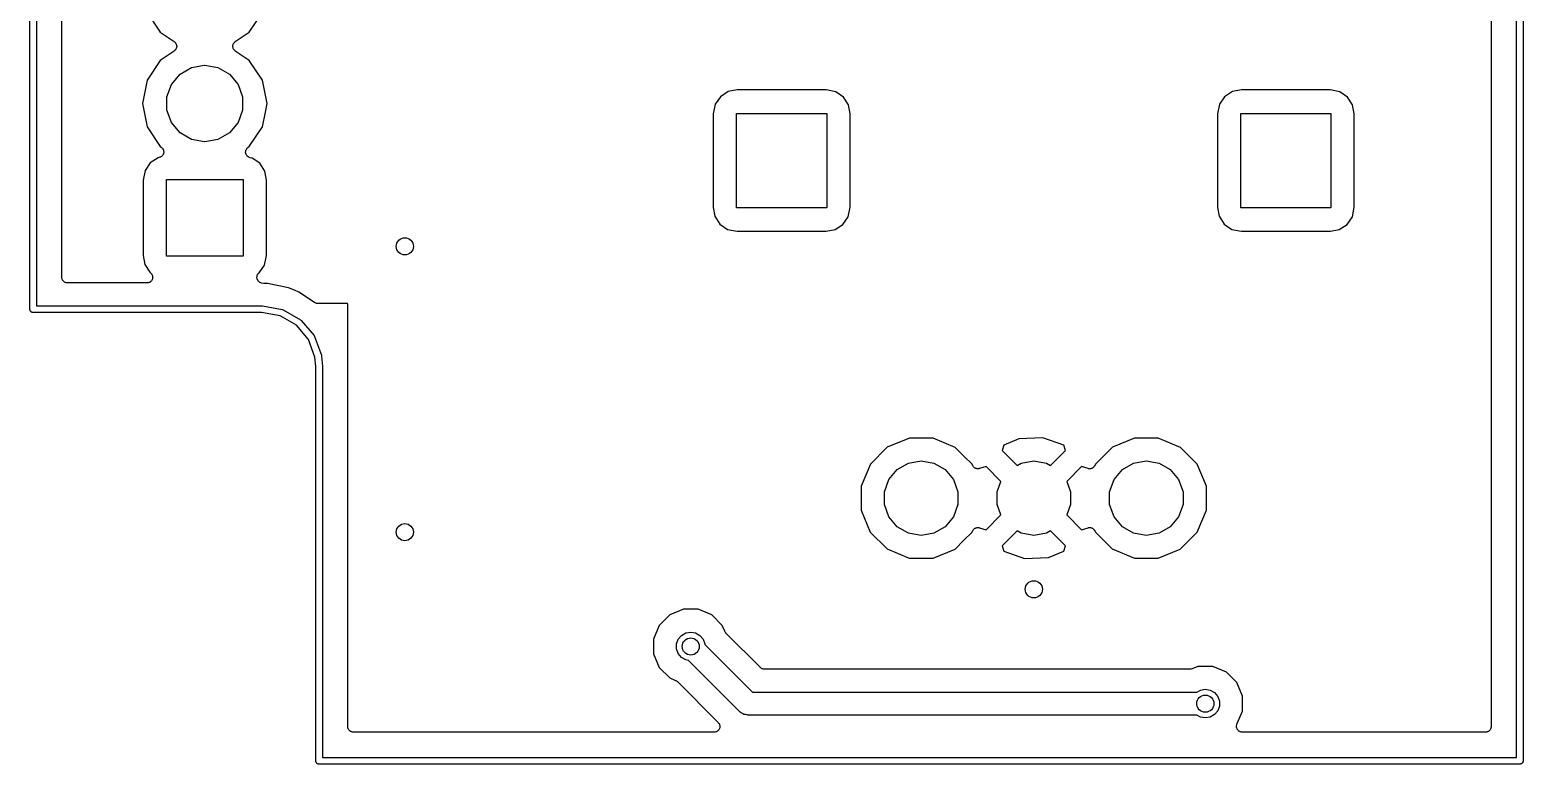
# Model space of a CAD drawing. Extents: x 109.8 to 142.9, y -87.7 to -53.3.
# Drawn here: x 109.78 to 142.95, y -87.7 to -71.39 of the extents above; entities that cross this region are included whole.
import ezdxf

# ---------------------------------------------------------------- set-up
doc = ezdxf.new("R2010")
doc.units = 0
doc.header["$MEASUREMENT"] = 0
doc.layers.add('BLACK', color=7, linetype='CONTINUOUS')

msp = doc.modelspace()

# ---------------------------------------------------------------- linework, layer by layer
at = {"layer": 'Black'}
for p, q in [((109.78, -77.597), (109.78, -53.34)), ((142.95, -53.34), (142.95, -87.63)), ((109.93, -53.415), (109.93, -77.522)), ((142.8, -87.555), (142.8, -53.415)), ((142.24, -54.102), (142.24, -86.868)), ((110.49, -76.887), (110.49, -62.015)), ((112.384, -71.0037), (112.677, -71.4435)), ((114.653, -71.4435), (114.946, -71.0037)), ((112.677, -71.4435), (112.986, -71.6494)), ((114.344, -71.6494), (114.653, -71.4435)), ((112.986, -71.8606), (112.677, -72.0665)), ((112.986, -71.6494), (112.996, -71.659)), ((112.996, -71.851), (112.986, -71.8606)), ((112.996, -71.659), (113.007, -71.6672)), ((113.007, -71.8428), (112.996, -71.851)), ((113.007, -71.6672), (113.011, -71.6741)), ((113.011, -71.8359), (113.007, -71.8428)), ((113.011, -71.6741), (113.017, -71.6799)), ((113.017, -71.8301), (113.011, -71.8359)), ((113.017, -71.6799), (113.024, -71.6923)), ((113.024, -71.8177), (113.017, -71.8301)), ((113.024, -71.6923), (113.031, -71.7039)), ((113.031, -71.8061), (113.024, -71.8177)), ((113.031, -71.7039), (113.033, -71.712)), ((113.033, -71.798), (113.031, -71.8061)), ((113.033, -71.712), (113.037, -71.7195)), ((113.037, -71.7905), (113.033, -71.798)), ((113.037, -71.7195), (113.038, -71.7332)), ((113.038, -71.7768), (113.037, -71.7905)), ((113.038, -71.7332), (113.042, -71.7467)), ((113.042, -71.7633), (113.038, -71.7768)), ((113.042, -71.7467), (113.041, -71.755)), ((113.041, -71.755), (113.042, -71.7633)), ((114.288, -71.7467), (114.292, -71.7332)), ((114.289, -71.755), (114.288, -71.7467)), ((114.288, -71.7633), (114.289, -71.755)), ((114.292, -71.7768), (114.288, -71.7633)), ((114.292, -71.7332), (114.293, -71.7195)), ((114.293, -71.7905), (114.292, -71.7768)), ((114.293, -71.7195), (114.297, -71.712)), ((114.297, -71.798), (114.293, -71.7905)), ((114.297, -71.712), (114.299, -71.7039)), ((114.299, -71.8061), (114.297, -71.798)), ((114.299, -71.7039), (114.306, -71.6923)), ((114.306, -71.8177), (114.299, -71.8061)), ((114.306, -71.6923), (114.313, -71.6799)), ((114.313, -71.8301), (114.306, -71.8177)), ((114.313, -71.6799), (114.319, -71.6741)), ((114.319, -71.8359), (114.313, -71.8301)), ((114.319, -71.6741), (114.323, -71.6672)), ((114.323, -71.8428), (114.319, -71.8359)), ((114.323, -71.6672), (114.334, -71.659)), ((114.334, -71.851), (114.323, -71.8428)), ((114.334, -71.659), (114.344, -71.6494)), ((114.344, -71.8606), (114.334, -71.851)), ((114.653, -72.0665), (114.344, -71.8606)), ((112.677, -72.0665), (112.384, -72.5063)), ((113.115, -72.3739), (113.371, -72.2263)), ((113.371, -72.2263), (113.662, -72.175)), ((113.662, -72.175), (113.668, -72.175)), ((113.668, -72.175), (113.959, -72.2263)), ((113.959, -72.2263), (114.215, -72.3739)), ((114.946, -72.5063), (114.653, -72.0665)), ((112.384, -72.5063), (112.28, -73.025)), ((112.825, -72.8774), (112.926, -72.6)), ((112.926, -72.6), (113.115, -72.3739)), ((114.215, -72.3739), (114.404, -72.6)), ((114.404, -72.6), (114.505, -72.8774)), ((115.05, -73.025), (114.946, -72.5063)), ((112.825, -73.1726), (112.825, -72.8774)), ((114.505, -72.8774), (114.505, -73.1726)), ((125.119, -72.8738), (125.003, -73.0435)), ((125.293, -72.7621), (125.119, -72.8738)), ((125.492, -72.7246), (125.293, -72.7621)), ((127.467, -72.7246), (125.492, -72.7246)), ((127.681, -72.7679), (127.467, -72.7246)), ((127.851, -72.8839), (127.681, -72.7679)), ((127.963, -73.0575), (127.851, -72.8839)), ((136.319, -72.8738), (136.203, -73.0435)), ((136.493, -72.7621), (136.319, -72.8738)), ((136.692, -72.7246), (136.493, -72.7621)), ((138.667, -72.7246), (136.692, -72.7246)), ((138.881, -72.7679), (138.667, -72.7246)), ((139.051, -72.8839), (138.881, -72.7679)), ((139.163, -73.0575), (139.051, -72.8839)), ((112.28, -73.025), (112.384, -73.5437)), ((112.926, -73.45), (112.825, -73.1726)), ((114.505, -73.1726), (114.404, -73.45)), ((114.946, -73.5437), (115.011, -73.2202)), ((115.011, -73.2202), (115.05, -73.025)), ((115.011, -73.2202), (115.011, -73.2202)), ((125.003, -73.0435), (124.96, -73.2577)), ((124.96, -73.2577), (124.96, -75.3332)), ((125.48, -75.345), (125.48, -73.245)), ((125.48, -73.245), (127.48, -73.245)), ((127.48, -73.245), (127.48, -75.345)), ((128, -73.2568), (127.963, -73.0575)), ((128, -75.3323), (128, -73.2568)), ((136.203, -73.0435), (136.16, -73.2577)), ((136.16, -73.2577), (136.16, -75.3332)), ((136.68, -75.345), (136.68, -73.245)), ((136.68, -73.245), (138.68, -73.245)), ((138.68, -73.245), (138.68, -75.345)), ((139.2, -73.2568), (139.163, -73.0575)), ((139.2, -75.3323), (139.2, -73.2568)), ((112.384, -73.5437), (112.677, -73.9835)), ((113.115, -73.6761), (112.926, -73.45)), ((114.404, -73.45), (114.215, -73.6761)), ((114.653, -73.9835), (114.946, -73.5437)), ((113.371, -73.8237), (113.115, -73.6761)), ((113.662, -73.875), (113.371, -73.8237)), ((113.668, -73.875), (113.662, -73.875)), ((113.959, -73.8237), (113.668, -73.875)), ((114.215, -73.6761), (113.959, -73.8237)), ((112.628, -74.2321), (112.454, -74.3438)), ((112.651, -74.2277), (112.628, -74.2321)), ((112.667, -74.2216), (112.651, -74.2277)), ((112.684, -74.2168), (112.667, -74.2216)), ((112.677, -73.9835), (112.698, -73.9973)), ((112.688, -74.2138), (112.684, -74.2168)), ((112.692, -74.2121), (112.688, -74.2138)), ((112.705, -74.2009), (112.692, -74.2121)), ((112.698, -73.9973), (112.71, -74.0092)), ((112.719, -74.1907), (112.705, -74.2009)), ((112.71, -74.0092), (112.724, -74.0201)), ((112.722, -74.1866), (112.719, -74.1907)), ((112.726, -74.1834), (112.722, -74.1866)), ((112.724, -74.0201), (112.726, -74.0243)), ((112.726, -74.0243), (112.73, -74.0278)), ((112.734, -74.1683), (112.726, -74.1834)), ((112.73, -74.0278), (112.737, -74.0432)), ((112.744, -74.154), (112.734, -74.1683)), ((112.737, -74.0432), (112.746, -74.058)), ((112.745, -74.1492), (112.744, -74.154)), ((112.747, -74.1449), (112.745, -74.1492)), ((112.746, -74.058), (112.747, -74.0629)), ((112.747, -74.0629), (112.749, -74.0673)), ((112.75, -74.1279), (112.747, -74.1449)), ((112.749, -74.0673), (112.751, -74.0845)), ((112.754, -74.1112), (112.75, -74.1279)), ((112.751, -74.0845), (112.754, -74.1014)), ((112.754, -74.1014), (112.754, -74.1063)), ((112.754, -74.1063), (112.754, -74.1112)), ((114.572, -74.1017), (114.576, -74.0857)), ((114.573, -74.1074), (114.572, -74.1017)), ((114.573, -74.1132), (114.573, -74.1074)), ((114.577, -74.1291), (114.573, -74.1132)), ((114.576, -74.0857), (114.578, -74.0694)), ((114.579, -74.1453), (114.577, -74.1291)), ((114.578, -74.0694), (114.58, -74.0642)), ((114.582, -74.1504), (114.579, -74.1453)), ((114.58, -74.0642), (114.581, -74.0585)), ((114.581, -74.0585), (114.59, -74.0445)), ((114.583, -74.1561), (114.582, -74.1504)), ((114.592, -74.1697), (114.583, -74.1561)), ((114.59, -74.0445), (114.597, -74.0298)), ((114.6, -74.1841), (114.592, -74.1697)), ((114.597, -74.0298), (114.601, -74.0258)), ((114.604, -74.1879), (114.6, -74.1841)), ((114.601, -74.0258), (114.604, -74.0208)), ((114.604, -74.0208), (114.617, -74.0106)), ((114.608, -74.1927), (114.604, -74.1879)), ((114.621, -74.2024), (114.608, -74.1927)), ((114.617, -74.0106), (114.629, -73.9993)), ((114.633, -74.2133), (114.621, -74.2024)), ((114.629, -73.9993), (114.653, -73.9835)), ((114.639, -74.2154), (114.633, -74.2133)), ((114.643, -74.2188), (114.639, -74.2154)), ((114.659, -74.2234), (114.643, -74.2188)), ((114.674, -74.2294), (114.659, -74.2234)), ((114.716, -74.2379), (114.674, -74.2294)), ((114.886, -74.3539), (114.716, -74.2379)), ((112.338, -74.5135), (112.295, -74.7277)), ((112.454, -74.3438), (112.338, -74.5135)), ((114.998, -74.5275), (114.886, -74.3539)), ((115.035, -74.7268), (114.998, -74.5275)), ((112.295, -74.7277), (112.295, -76.4032)), ((112.815, -76.415), (112.815, -74.715)), ((112.815, -74.715), (114.515, -74.715)), ((114.515, -74.715), (114.515, -76.415)), ((115.035, -76.4023), (115.035, -74.7268)), ((124.96, -75.3332), (124.997, -75.5325)), ((124.997, -75.5325), (125.109, -75.7061)), ((127.48, -75.345), (125.48, -75.345)), ((127.841, -75.7162), (127.957, -75.5465)), ((127.957, -75.5465), (128, -75.3323)), ((136.16, -75.3332), (136.197, -75.5325)), ((136.197, -75.5325), (136.309, -75.7061)), ((138.68, -75.345), (136.68, -75.345)), ((139.041, -75.7162), (139.157, -75.5465)), ((139.157, -75.5465), (139.2, -75.3323)), ((125.109, -75.7061), (125.279, -75.8221)), ((125.279, -75.8221), (125.493, -75.8654)), ((125.493, -75.8654), (127.468, -75.8654)), ((127.468, -75.8654), (127.667, -75.8279)), ((127.667, -75.8279), (127.841, -75.7162)), ((136.309, -75.7061), (136.479, -75.8221)), ((136.479, -75.8221), (136.693, -75.8654)), ((136.693, -75.8654), (138.668, -75.8654)), ((138.668, -75.8654), (138.867, -75.8279)), ((138.867, -75.8279), (139.041, -75.7162)), ((112.295, -76.4032), (112.332, -76.6025)), ((112.332, -76.6025), (112.444, -76.7761)), ((114.515, -76.415), (112.815, -76.415)), ((114.874, -76.7899), (114.992, -76.6165)), ((114.992, -76.6165), (115.035, -76.4023)), ((110.492, -76.8979), (110.49, -76.887)), ((110.492, -76.9091), (110.492, -76.8979)), ((110.496, -76.9195), (110.492, -76.9091)), ((110.498, -76.9304), (110.496, -76.9195)), ((110.503, -76.9401), (110.498, -76.9304)), ((110.507, -76.9505), (110.503, -76.9401)), ((110.514, -76.959), (110.507, -76.9505)), ((112.444, -76.7761), (112.453, -76.7821)), ((112.453, -76.7821), (112.457, -76.7866)), ((112.457, -76.7866), (112.463, -76.7897)), ((112.463, -76.7897), (112.473, -76.8019)), ((112.473, -76.8019), (112.484, -76.813)), ((112.491, -76.9505), (112.481, -76.9627)), ((112.484, -76.813), (112.487, -76.8187)), ((112.487, -76.8187), (112.491, -76.8235)), ((112.491, -76.8235), (112.496, -76.8384)), ((112.493, -76.9446), (112.491, -76.9505)), ((112.497, -76.9394), (112.493, -76.9446)), ((112.496, -76.8384), (112.503, -76.8527)), ((112.501, -76.924), (112.497, -76.9394)), ((112.506, -76.9091), (112.501, -76.924)), ((112.503, -76.8527), (112.504, -76.859)), ((112.504, -76.859), (112.506, -76.8649)), ((112.506, -76.8649), (112.506, -76.8808)), ((112.506, -76.8808), (112.508, -76.8966)), ((112.508, -76.8966), (112.506, -76.9027)), ((112.506, -76.9027), (112.506, -76.9091)), ((114.823, -76.8871), (114.826, -76.8698)), ((114.823, -76.8916), (114.823, -76.8871)), ((114.823, -76.896), (114.823, -76.8916)), ((114.827, -76.9133), (114.823, -76.896)), ((114.826, -76.8698), (114.828, -76.8523)), ((114.829, -76.9307), (114.827, -76.9133)), ((114.828, -76.8523), (114.83, -76.8483)), ((114.832, -76.9347), (114.829, -76.9307)), ((114.83, -76.8483), (114.831, -76.8439)), ((114.831, -76.8439), (114.84, -76.8288)), ((114.833, -76.939), (114.832, -76.9347)), ((114.842, -76.9539), (114.833, -76.939)), ((114.84, -76.8288), (114.849, -76.8131)), ((114.851, -76.9694), (114.842, -76.9539)), ((114.849, -76.8131), (114.852, -76.81)), ((114.852, -76.81), (114.854, -76.8062)), ((114.854, -76.8062), (114.868, -76.7951)), ((114.868, -76.7951), (114.874, -76.7899)), ((110.52, -76.9686), (110.514, -76.959)), ((110.528, -76.9758), (110.52, -76.9686)), ((110.535, -76.9843), (110.528, -76.9758)), ((110.545, -76.9898), (110.535, -76.9843)), ((110.553, -76.997), (110.545, -76.9898)), ((110.564, -77.0008), (110.553, -76.997)), ((110.574, -77.0063), (110.564, -77.0008)), ((110.585, -77.0083), (110.574, -77.0063)), ((110.595, -77.0121), (110.585, -77.0083)), ((110.606, -77.0121), (110.595, -77.0121)), ((110.617, -77.014), (110.606, -77.0121)), ((112.381, -77.014), (110.617, -77.014)), ((112.387, -77.0129), (112.381, -77.014)), ((112.394, -77.0134), (112.387, -77.0129)), ((112.409, -77.0091), (112.394, -77.0134)), ((112.424, -77.0063), (112.409, -77.0091)), ((112.43, -77.0032), (112.424, -77.0063)), ((112.436, -77.0015), (112.43, -77.0032)), ((112.449, -76.9922), (112.436, -77.0015)), ((112.463, -76.9843), (112.449, -76.9922)), ((112.467, -76.9794), (112.463, -76.9843)), ((112.472, -76.9758), (112.467, -76.9794)), ((112.481, -76.9627), (112.472, -76.9758)), ((114.854, -76.9724), (114.851, -76.9694)), ((114.856, -76.9761), (114.854, -76.9724)), ((114.87, -76.9868), (114.856, -76.9761)), ((114.884, -76.9985), (114.87, -76.9868)), ((114.888, -77.0001), (114.884, -76.9985)), ((114.891, -77.0028), (114.888, -77.0001)), ((114.908, -77.0081), (114.891, -77.0028)), ((114.925, -77.0145), (114.908, -77.0081)), ((114.979, -77.0252), (114.925, -77.0145)), ((114.991, -77.0255), (114.979, -77.0252)), ((115.004, -77.0276), (114.991, -77.0255)), ((115.061, -77.0276), (115.004, -77.0276)), ((115.522, -77.1194), (115.061, -77.0276)), ((115.661, -77.1767), (115.522, -77.1194)), ((115.755, -77.2159), (115.661, -77.1767)), ((115.661, -77.1767), (115.661, -77.1767)), ((116.104, -77.4486), (115.755, -77.2159)), ((109.781, -77.6035), (109.78, -77.597)), ((109.781, -77.61), (109.781, -77.6035)), ((109.783, -77.6162), (109.781, -77.61)), ((109.785, -77.6227), (109.783, -77.6162)), ((109.93, -77.522), (114.935, -77.522)), ((114.935, -77.522), (114.941, -77.5231)), ((114.941, -77.5231), (114.948, -77.5231)), ((114.948, -77.5231), (115.382, -77.5997)), ((115.382, -77.5997), (115.407, -77.6086)), ((115.407, -77.6086), (115.407, -77.6086)), ((115.407, -77.6086), (115.789, -77.8292)), ((116.118, -77.4547), (116.104, -77.4486)), ((116.131, -77.4623), (116.118, -77.4547)), ((116.138, -77.4636), (116.131, -77.4623)), ((116.144, -77.4664), (116.138, -77.4636)), ((116.159, -77.4674), (116.144, -77.4664)), ((116.174, -77.47), (116.159, -77.4674)), ((116.828, -77.47), (116.174, -77.47)), ((116.838, -77.4718), (116.828, -77.47)), ((116.84, -77.4827), (116.838, -77.4718)), ((116.84, -82.0841), (116.84, -77.4827)), ((109.788, -77.6283), (109.785, -77.6227)), ((109.79, -77.6345), (109.788, -77.6283)), ((109.794, -77.6395), (109.79, -77.6345)), ((109.798, -77.6452), (109.794, -77.6395)), ((109.803, -77.6494), (109.798, -77.6452)), ((109.807, -77.6545), (109.803, -77.6494)), ((109.812, -77.6577), (109.807, -77.6545)), ((109.817, -77.662), (109.812, -77.6577)), ((109.824, -77.6642), (109.817, -77.662)), ((109.829, -77.6675), (109.824, -77.6642)), ((109.836, -77.6686), (109.829, -77.6675)), ((109.842, -77.6709), (109.836, -77.6686)), ((109.849, -77.6709), (109.842, -77.6709)), ((109.855, -77.672), (109.849, -77.6709)), ((114.928, -77.672), (109.855, -77.672)), ((115.343, -77.7452), (114.928, -77.672)), ((115.702, -77.9525), (115.343, -77.7452)), ((115.789, -77.8292), (115.809, -77.8459)), ((115.809, -77.8459), (115.809, -77.8459)), ((115.809, -77.8459), (116.092, -78.1838)), ((115.969, -78.2701), (115.702, -77.9525)), ((116.112, -78.6628), (115.969, -78.2701)), ((116.092, -78.1838), (116.092, -78.1838)), ((116.092, -78.1838), (116.105, -78.2063)), ((116.105, -78.2063), (116.256, -78.6208)), ((116.13, -78.8703), (116.112, -78.6628)), ((116.13, -87.63), (116.13, -78.8703)), ((116.256, -78.6208), (116.258, -78.6305)), ((116.258, -78.6305), (116.26, -78.6399)), ((116.26, -78.6399), (116.28, -78.8605)), ((116.28, -78.8605), (116.279, -78.8638)), ((116.279, -78.8638), (116.28, -78.867)), ((116.28, -78.867), (116.28, -87.555)), ((129.316, -80.4618), (128.826, -80.6643)), ((129.846, -80.4622), (129.316, -80.4618)), ((130.336, -80.6656), (129.846, -80.4622)), ((131.751, -80.4758), (131.415, -80.615)), ((132.283, -80.4512), (131.751, -80.4758)), ((132.746, -80.6184), (132.283, -80.4512)), ((134.316, -80.4618), (133.826, -80.6643)), ((134.846, -80.4622), (134.316, -80.4618)), ((135.336, -80.6656), (134.846, -80.4622)), ((128.826, -80.6643), (128.451, -81.0389)), ((130.529, -80.8589), (130.336, -80.6656)), ((130.711, -81.0409), (130.529, -80.8589)), ((131.415, -80.615), (131.378, -80.7336)), ((131.378, -80.7336), (131.711, -81.0665)), ((132.449, -81.0665), (132.782, -80.7336)), ((132.782, -80.7336), (132.746, -80.6184)), ((133.826, -80.6643), (133.451, -81.0389)), ((135.711, -81.0409), (135.336, -80.6656)), ((128.451, -81.0389), (128.247, -81.5287)), ((128.863, -81.3809), (129.048, -81.1606)), ((129.048, -81.1606), (129.297, -81.0168)), ((129.297, -81.0168), (129.58, -80.9668)), ((129.58, -80.9668), (129.863, -81.0168)), ((129.863, -81.0168), (130.112, -81.1606)), ((130.112, -81.1606), (130.297, -81.3809)), ((130.72, -81.0644), (130.711, -81.0409)), ((130.723, -81.0689), (130.72, -81.0644)), ((130.725, -81.074), (130.723, -81.0689)), ((130.735, -81.0874), (130.725, -81.074)), ((130.744, -81.1016), (130.735, -81.0874)), ((130.748, -81.1049), (130.744, -81.1016)), ((130.752, -81.1092), (130.748, -81.1049)), ((130.766, -81.1183), (130.752, -81.1092)), ((130.779, -81.1285), (130.766, -81.1183)), ((130.784, -81.1301), (130.779, -81.1285)), ((130.789, -81.133), (130.784, -81.1301)), ((130.805, -81.1367), (130.789, -81.133)), ((130.821, -81.1418), (130.805, -81.1367)), ((130.826, -81.1416), (130.821, -81.1418)), ((130.832, -81.1428), (130.826, -81.1416)), ((130.848, -81.1406), (130.832, -81.1428)), ((130.865, -81.1399), (130.848, -81.1406)), ((130.87, -81.1379), (130.865, -81.1399)), ((130.875, -81.1372), (130.87, -81.1379)), ((131.019, -81.0928), (130.875, -81.1372)), ((131.348, -81.422), (131.019, -81.0928)), ((131.711, -81.0665), (131.797, -81.0168)), ((131.797, -81.0168), (132.08, -80.9668)), ((132.08, -80.9668), (132.363, -81.0168)), ((132.363, -81.0168), (132.449, -81.0665)), ((133.141, -81.0928), (132.812, -81.422)), ((133.285, -81.1373), (133.141, -81.0928)), ((133.29, -81.138), (133.285, -81.1373)), ((133.295, -81.14), (133.29, -81.138)), ((133.312, -81.1407), (133.295, -81.14)), ((133.329, -81.1429), (133.312, -81.1407)), ((133.334, -81.1417), (133.329, -81.1429)), ((133.339, -81.142), (133.334, -81.1417)), ((133.355, -81.1369), (133.339, -81.142)), ((133.372, -81.1331), (133.355, -81.1369)), ((133.376, -81.1303), (133.372, -81.1331)), ((133.381, -81.1287), (133.376, -81.1303)), ((133.395, -81.1184), (133.381, -81.1287)), ((133.409, -81.1093), (133.395, -81.1184)), ((133.412, -81.1051), (133.409, -81.1093)), ((133.416, -81.1019), (133.412, -81.1051)), ((133.425, -81.0876), (133.416, -81.1019)), ((133.436, -81.0742), (133.425, -81.0876)), ((133.437, -81.0692), (133.436, -81.0742)), ((133.44, -81.0647), (133.437, -81.0692)), ((133.451, -81.0389), (133.44, -81.0647)), ((133.863, -81.3809), (134.048, -81.1606)), ((134.048, -81.1606), (134.297, -81.0168)), ((134.297, -81.0168), (134.58, -80.9668)), ((134.58, -80.9668), (134.863, -81.0168)), ((134.863, -81.0168), (135.112, -81.1606)), ((135.112, -81.1606), (135.297, -81.3809)), ((135.913, -81.531), (135.711, -81.0409)), ((128.247, -81.5287), (128.247, -82.059)), ((128.764, -81.6512), (128.863, -81.3809)), ((130.297, -81.3809), (130.396, -81.6512)), ((131.264, -81.6512), (131.348, -81.422)), ((132.812, -81.422), (132.896, -81.6512)), ((133.764, -81.6512), (133.863, -81.3809)), ((135.297, -81.3809), (135.396, -81.6512)), ((135.913, -82.0613), (135.913, -81.531)), ((128.764, -81.9388), (128.764, -81.6512)), ((130.396, -81.6512), (130.396, -81.9388)), ((131.264, -81.9388), (131.264, -81.6512)), ((132.896, -81.6512), (132.896, -81.9388)), ((133.764, -81.9388), (133.764, -81.6512)), ((135.396, -81.6512), (135.396, -81.9388)), ((116.84, -86.868), (116.84, -82.0841)), ((128.247, -82.059), (128.449, -82.5491)), ((128.863, -82.2091), (128.764, -81.9388)), ((129.048, -82.4294), (128.863, -82.2091)), ((130.297, -82.2091), (130.112, -82.4294)), ((130.396, -81.9388), (130.297, -82.2091)), ((131.019, -82.4972), (131.348, -82.168)), ((131.348, -82.168), (131.264, -81.9388)), ((132.896, -81.9388), (132.812, -82.168)), ((132.812, -82.168), (133.141, -82.4972)), ((133.863, -82.2091), (133.764, -81.9388)), ((134.048, -82.4294), (133.863, -82.2091)), ((135.297, -82.2091), (135.112, -82.4294)), ((135.396, -81.9388), (135.297, -82.2091)), ((135.709, -82.5511), (135.913, -82.0613)), ((128.449, -82.5491), (128.824, -82.9244)), ((129.297, -82.5732), (129.048, -82.4294)), ((129.58, -82.6232), (129.297, -82.5732)), ((129.863, -82.5732), (129.58, -82.6232)), ((130.112, -82.4294), (129.863, -82.5732)), ((130.529, -82.731), (130.709, -82.5511)), ((130.709, -82.5511), (130.72, -82.5253)), ((130.72, -82.5253), (130.723, -82.5208)), ((130.723, -82.5208), (130.724, -82.5158)), ((130.724, -82.5158), (130.735, -82.5024)), ((130.735, -82.5024), (130.744, -82.4881)), ((130.744, -82.4881), (130.748, -82.4849)), ((130.748, -82.4849), (130.751, -82.4807)), ((130.751, -82.4807), (130.765, -82.4716)), ((130.765, -82.4716), (130.779, -82.4613)), ((130.779, -82.4613), (130.784, -82.4597)), ((130.784, -82.4597), (130.788, -82.4569)), ((130.788, -82.4569), (130.805, -82.4531)), ((130.805, -82.4531), (130.821, -82.448)), ((130.821, -82.448), (130.826, -82.4483)), ((130.826, -82.4483), (130.831, -82.4471)), ((130.831, -82.4471), (130.848, -82.4493)), ((130.848, -82.4493), (130.865, -82.45)), ((130.865, -82.45), (130.87, -82.452)), ((130.87, -82.452), (130.875, -82.4527)), ((130.875, -82.4527), (131.019, -82.4972)), ((131.711, -82.5235), (131.378, -82.8564)), ((131.797, -82.5732), (131.711, -82.5235)), ((132.08, -82.6232), (131.797, -82.5732)), ((132.363, -82.5732), (132.08, -82.6232)), ((132.449, -82.5235), (132.363, -82.5732)), ((132.782, -82.8564), (132.449, -82.5235)), ((133.141, -82.4972), (133.285, -82.4528)), ((133.285, -82.4528), (133.29, -82.4521)), ((133.29, -82.4521), (133.295, -82.4501)), ((133.295, -82.4501), (133.312, -82.4494)), ((133.312, -82.4494), (133.328, -82.4472)), ((133.328, -82.4472), (133.334, -82.4484)), ((133.334, -82.4484), (133.339, -82.4482)), ((133.339, -82.4482), (133.355, -82.4533)), ((133.355, -82.4533), (133.371, -82.457)), ((133.371, -82.457), (133.376, -82.4599)), ((133.376, -82.4599), (133.381, -82.4615)), ((133.381, -82.4615), (133.394, -82.4717)), ((133.394, -82.4717), (133.408, -82.4808)), ((133.408, -82.4808), (133.412, -82.4851)), ((133.412, -82.4851), (133.416, -82.4884)), ((133.416, -82.4884), (133.425, -82.5026)), ((133.425, -82.5026), (133.435, -82.516)), ((133.435, -82.516), (133.437, -82.5211)), ((133.437, -82.5211), (133.44, -82.5256)), ((133.44, -82.5256), (133.449, -82.5491)), ((133.449, -82.5491), (133.824, -82.9244)), ((134.297, -82.5732), (134.048, -82.4294)), ((134.58, -82.6232), (134.297, -82.5732)), ((134.863, -82.5732), (134.58, -82.6232)), ((135.112, -82.4294), (134.863, -82.5732)), ((135.334, -82.9257), (135.709, -82.5511)), ((128.824, -82.9244), (129.314, -83.1278)), ((130.334, -82.9257), (130.529, -82.731)), ((131.378, -82.8564), (131.414, -82.9716)), ((132.745, -82.975), (132.782, -82.8564)), ((133.824, -82.9244), (134.314, -83.1278)), ((129.314, -83.1278), (129.844, -83.1282)), ((129.844, -83.1282), (130.334, -82.9257)), ((131.414, -82.9716), (131.877, -83.1388)), ((131.877, -83.1388), (132.409, -83.1142)), ((132.409, -83.1142), (132.745, -82.975)), ((134.314, -83.1278), (134.844, -83.1282)), ((134.844, -83.1282), (135.334, -82.9257)), ((123.993, -84.3898), (123.761, -84.6218)), ((124.297, -84.2644), (123.993, -84.3898)), ((124.625, -84.2646), (124.297, -84.2644)), ((124.928, -84.3906), (124.625, -84.2646)), ((125.16, -84.623), (124.928, -84.3906)), ((123.761, -84.6218), (123.635, -84.9251)), ((124.184, -84.9306), (124.255, -84.8459)), ((124.255, -84.8459), (124.351, -84.7905)), ((124.351, -84.7905), (124.46, -84.7713)), ((124.46, -84.7713), (124.569, -84.7905)), ((124.569, -84.7905), (124.665, -84.8459)), ((124.665, -84.8459), (124.736, -84.9306)), ((125.214, -84.7523), (125.16, -84.623)), ((125.215, -84.7547), (125.214, -84.7523)), ((125.216, -84.7575), (125.215, -84.7547)), ((125.227, -84.7733), (125.216, -84.7575)), ((125.237, -84.7895), (125.227, -84.7733)), ((125.24, -84.7913), (125.237, -84.7895)), ((125.241, -84.7936), (125.24, -84.7913)), ((126.008, -85.5608), (125.241, -84.7936)), ((123.635, -84.9251), (123.634, -85.2535)), ((124.146, -85.0347), (124.184, -84.9306)), ((124.146, -85.1453), (124.146, -85.0347)), ((124.184, -85.2494), (124.146, -85.1453)), ((124.736, -84.9306), (124.774, -85.0347)), ((124.774, -85.0347), (124.774, -85.0447)), ((124.774, -85.0447), (125.835, -86.106)), ((123.634, -85.2535), (123.76, -85.557)), ((123.76, -85.557), (123.992, -85.7894)), ((124.255, -85.3341), (124.184, -85.2494)), ((124.351, -85.3895), (124.255, -85.3341)), ((124.411, -85.4), (124.351, -85.3895)), ((125.55, -86.5396), (124.411, -85.4)), ((126.013, -85.564), (126.008, -85.5608)), ((126.017, -85.5683), (126.013, -85.564)), ((126.031, -85.5766), (126.017, -85.5683)), ((126.045, -85.5861), (126.031, -85.5766)), ((135.727, -85.5344), (135.596, -85.5884)), ((136.055, -85.5346), (135.727, -85.5344)), ((136.358, -85.6606), (136.055, -85.5346)), ((123.992, -85.7894), (124.122, -85.8437)), ((124.122, -85.8437), (124.125, -85.8451)), ((124.125, -85.8451), (124.127, -85.8459)), ((124.127, -85.8459), (124.143, -85.857)), ((124.143, -85.857), (124.16, -85.8674)), ((124.16, -85.8674), (124.161, -85.8696)), ((124.161, -85.8696), (124.164, -85.8712)), ((124.164, -85.8712), (125.071, -86.7782)), ((126.05, -85.5875), (126.045, -85.5861)), ((126.055, -85.5903), (126.05, -85.5875)), ((126.071, -85.5932), (126.055, -85.5903)), ((126.087, -85.5975), (126.071, -85.5932)), ((126.093, -85.597), (126.087, -85.5975)), ((126.098, -85.598), (126.093, -85.597)), ((135.547, -85.598), (126.098, -85.598)), ((135.55, -85.5975), (135.547, -85.598)), ((135.553, -85.5979), (135.55, -85.5975)), ((135.572, -85.5937), (135.553, -85.5979)), ((135.591, -85.5903), (135.572, -85.5937)), ((135.593, -85.589), (135.591, -85.5903)), ((135.596, -85.5884), (135.593, -85.589)), ((136.59, -85.893), (136.358, -85.6606)), ((136.716, -86.1965), (136.59, -85.893)), ((125.835, -86.106), (135.702, -86.106)), ((135.702, -86.106), (135.781, -86.0605)), ((135.781, -86.0605), (135.89, -86.0413)), ((135.89, -86.0413), (135.999, -86.0605)), ((135.999, -86.0605), (136.095, -86.1159)), ((136.095, -86.1159), (136.166, -86.2006)), ((136.166, -86.2006), (136.204, -86.3047)), ((136.715, -86.5249), (136.716, -86.1965)), ((125.56, -86.546), (125.55, -86.5396)), ((125.567, -86.5546), (125.56, -86.546)), ((125.595, -86.5712), (125.567, -86.5546)), ((125.623, -86.5902), (125.595, -86.5712)), ((136.166, -86.5194), (136.095, -86.6041)), ((136.204, -86.4153), (136.166, -86.5194)), ((136.204, -86.3047), (136.204, -86.4153)), ((136.593, -86.8193), (136.715, -86.5249)), ((116.842, -86.8789), (116.84, -86.868)), ((116.842, -86.8901), (116.842, -86.8789)), ((116.846, -86.9005), (116.842, -86.8901)), ((116.848, -86.9114), (116.846, -86.9005)), ((125.071, -86.7782), (125.08, -86.7918)), ((125.08, -86.7918), (125.091, -86.8045)), ((125.091, -86.8045), (125.093, -86.8097)), ((125.093, -86.8097), (125.096, -86.8143)), ((125.096, -86.8143), (125.1, -86.8304)), ((125.103, -86.9009), (125.096, -86.9159)), ((125.1, -86.8304), (125.106, -86.8459)), ((125.104, -86.8953), (125.103, -86.9009)), ((125.106, -86.8901), (125.104, -86.8953)), ((125.106, -86.8459), (125.106, -86.8515)), ((125.106, -86.8515), (125.107, -86.8569)), ((125.107, -86.8569), (125.106, -86.8735)), ((125.106, -86.8735), (125.106, -86.8901)), ((125.633, -86.5931), (125.623, -86.5902)), ((125.643, -86.5987), (125.633, -86.5931)), ((125.676, -86.6044), (125.643, -86.5987)), ((125.708, -86.613), (125.676, -86.6044)), ((125.719, -86.6121), (125.708, -86.613)), ((125.73, -86.614), (125.719, -86.6121)), ((135.702, -86.614), (125.73, -86.614)), ((135.781, -86.6595), (135.702, -86.614)), ((135.89, -86.6787), (135.781, -86.6595)), ((135.999, -86.6595), (135.89, -86.6787)), ((136.095, -86.6041), (135.999, -86.6595)), ((136.584, -86.8623), (136.585, -86.8543)), ((136.585, -86.8761), (136.584, -86.8623)), ((136.585, -86.8459), (136.59, -86.8329)), ((136.585, -86.8543), (136.585, -86.8459)), ((136.585, -86.8901), (136.585, -86.8761)), ((136.588, -86.8979), (136.585, -86.8901)), ((136.589, -86.9061), (136.588, -86.8979)), ((136.59, -86.8329), (136.593, -86.8193)), ((142.234, -86.9005), (142.232, -86.9114)), ((142.238, -86.8901), (142.234, -86.9005)), ((142.24, -86.868), (142.238, -86.8789)), ((142.238, -86.8789), (142.238, -86.8901)), ((116.853, -86.9211), (116.848, -86.9114)), ((116.857, -86.9315), (116.853, -86.9211)), ((116.864, -86.94), (116.857, -86.9315)), ((116.87, -86.9496), (116.864, -86.94)), ((116.878, -86.9568), (116.87, -86.9496)), ((116.885, -86.9653), (116.878, -86.9568)), ((116.895, -86.9708), (116.885, -86.9653)), ((116.903, -86.978), (116.895, -86.9708)), ((116.914, -86.9818), (116.903, -86.978)), ((116.924, -86.9873), (116.914, -86.9818)), ((116.935, -86.9893), (116.924, -86.9873)), ((116.945, -86.9931), (116.935, -86.9893)), ((116.956, -86.9931), (116.945, -86.9931)), ((116.967, -86.995), (116.956, -86.9931)), ((124.981, -86.995), (116.967, -86.995)), ((124.997, -86.9921), (124.981, -86.995)), ((125.014, -86.9907), (124.997, -86.9921)), ((125.019, -86.9883), (125.014, -86.9907)), ((125.024, -86.9873), (125.019, -86.9883)), ((125.039, -86.979), (125.024, -86.9873)), ((125.054, -86.972), (125.039, -86.979)), ((125.058, -86.9681), (125.054, -86.972)), ((125.062, -86.9653), (125.058, -86.9681)), ((125.073, -86.9526), (125.062, -86.9653)), ((125.085, -86.9408), (125.073, -86.9526)), ((125.087, -86.9358), (125.085, -86.9408)), ((125.091, -86.9315), (125.087, -86.9358)), ((125.096, -86.9159), (125.091, -86.9315)), ((136.596, -86.9184), (136.589, -86.9061)), ((136.6, -86.9315), (136.596, -86.9184)), ((136.606, -86.9379), (136.6, -86.9315)), ((136.61, -86.9452), (136.606, -86.9379)), ((136.62, -86.9546), (136.61, -86.9452)), ((136.629, -86.9653), (136.62, -86.9546)), ((136.636, -86.9694), (136.629, -86.9653)), ((136.642, -86.9751), (136.636, -86.9694)), ((136.655, -86.9804), (136.642, -86.9751)), ((136.667, -86.9873), (136.655, -86.9804)), ((136.675, -86.9888), (136.667, -86.9873)), ((136.683, -86.992), (136.675, -86.9888)), ((136.697, -86.9926), (136.683, -86.992)), ((136.71, -86.995), (136.697, -86.9926)), ((142.113, -86.995), (136.71, -86.995)), ((142.124, -86.9931), (142.113, -86.995)), ((142.135, -86.9931), (142.124, -86.9931)), ((142.145, -86.9893), (142.135, -86.9931)), ((142.156, -86.9873), (142.145, -86.9893)), ((142.166, -86.9818), (142.156, -86.9873)), ((142.177, -86.978), (142.166, -86.9818)), ((142.185, -86.9708), (142.177, -86.978)), ((142.195, -86.9653), (142.185, -86.9708)), ((142.202, -86.9568), (142.195, -86.9653)), ((142.21, -86.9496), (142.202, -86.9568)), ((142.216, -86.94), (142.21, -86.9496)), ((142.223, -86.9315), (142.216, -86.94)), ((142.227, -86.9211), (142.223, -86.9315)), ((142.232, -86.9114), (142.227, -86.9211)), ((116.28, -87.555), (142.8, -87.555)), ((116.131, -87.6365), (116.13, -87.63)), ((116.131, -87.643), (116.131, -87.6365)), ((116.133, -87.6492), (116.131, -87.643)), ((116.135, -87.6557), (116.133, -87.6492)), ((116.138, -87.6613), (116.135, -87.6557)), ((116.14, -87.6675), (116.138, -87.6613)), ((116.144, -87.6725), (116.14, -87.6675)), ((116.148, -87.6782), (116.144, -87.6725)), ((116.153, -87.6824), (116.148, -87.6782)), ((116.157, -87.6875), (116.153, -87.6824)), ((116.162, -87.6907), (116.157, -87.6875)), ((116.167, -87.695), (116.162, -87.6907)), ((116.174, -87.6972), (116.167, -87.695)), ((116.179, -87.7005), (116.174, -87.6972)), ((116.186, -87.7016), (116.179, -87.7005)), ((116.192, -87.7039), (116.186, -87.7016)), ((116.199, -87.7039), (116.192, -87.7039)), ((116.205, -87.705), (116.199, -87.7039)), ((142.875, -87.705), (116.205, -87.705)), ((142.881, -87.7039), (142.875, -87.705)), ((142.888, -87.7039), (142.881, -87.7039)), ((142.894, -87.7016), (142.888, -87.7039)), ((142.901, -87.7005), (142.894, -87.7016)), ((142.906, -87.6972), (142.901, -87.7005)), ((142.912, -87.695), (142.906, -87.6972)), ((142.918, -87.6907), (142.912, -87.695)), ((142.923, -87.6875), (142.918, -87.6907)), ((142.927, -87.6824), (142.923, -87.6875)), ((142.932, -87.6782), (142.927, -87.6824)), ((142.936, -87.6725), (142.932, -87.6782)), ((142.94, -87.6675), (142.936, -87.6725)), ((142.942, -87.6613), (142.94, -87.6675)), ((142.945, -87.6557), (142.942, -87.6613)), ((142.947, -87.6492), (142.945, -87.6557)), ((142.949, -87.643), (142.947, -87.6492)), ((142.95, -87.63), (142.949, -87.6365)), ((142.949, -87.6365), (142.949, -87.643))]:
    msp.add_line(p, q, dxfattribs=at)
for centre in [(118.11, -76.2), (118.11, -82.55), (132.08, -83.82), (124.46, -85.09), (135.89, -86.36)]:
    msp.add_circle(centre, 0.1905, dxfattribs=at)

doc.saveas('drawing.dxf')
